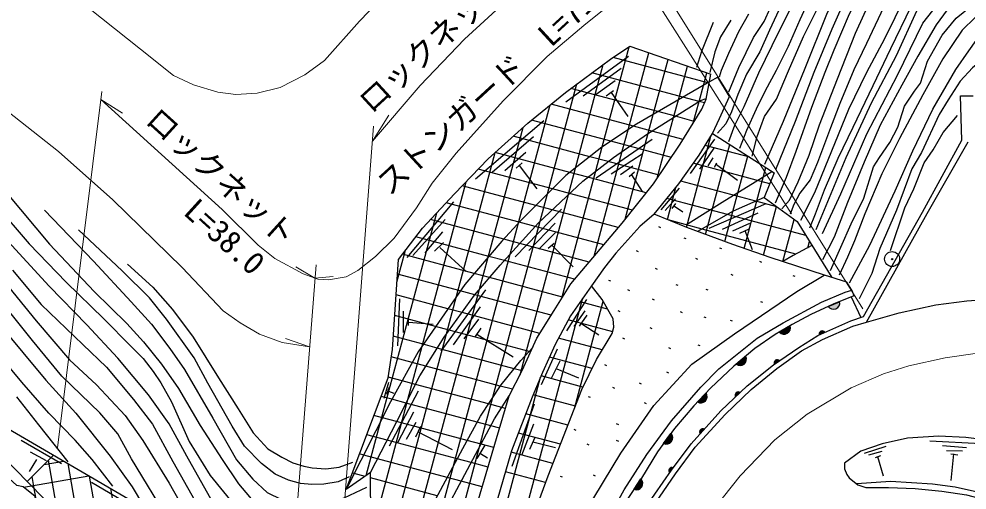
# Model space of a CAD drawing. Units: millimetres at full size, sheet at 1:1000; details may follow other scales. Extents: x 40000 to 680000, y 20000 to 380000.
# Drawn here: x 416645 to 492124, y 281970 to 319524 of the extents above; entities that cross this region are included whole.
import ezdxf
from ezdxf.enums import TextEntityAlignment as Align

# ---------------------------------------------------------------- set-up
doc = ezdxf.new("R2010")
doc.units = ezdxf.units.MM
doc.header["$LTSCALE"] = 1000
doc.linetypes.add('CHAIN', pattern=[18.5, 12, -1.5, 3.5, -1.5])
for name, color, linetype, lineweight in [('M-BGD', 7, 'Continuous', 25), ('M-BMK', 2, 'CHAIN', 13), ('M-STR-HTXT', 7, 'Continuous', 13)]:
    doc.layers.add(name, color=color, linetype=linetype, lineweight=lineweight)
doc.styles.add('ＭＳ ゴシック', font='')
doc.styles.get('ＭＳ ゴシック').set_extended_font_data('MS Gothic')

msp = doc.modelspace()

# ---------------------------------------------------------------- hatches: boundary and pattern name
at = {"layer": 'M-BGD'}
for points in [[(481064, 296610, 0.82434), (481981, 296987)], [(477177, 294571, 0.82357), (478035, 295067)], [(480352, 294349), (480805, 294550, 0.82434)], [(473738, 292004, 0.82357), (474497, 292642)], [(476782, 292004), (477192, 292283, 0.82434)], [(470652, 288998, 0.82357), (471343, 289708)], [(473698, 289401), (474058, 289741, 0.82434)], [(470881, 286459), (471211, 286828, 0.82434)], [(467969, 285685, 0.82357), (468555, 286484)], [(468445, 283344), (468740, 283743, 0.82434)], [(465615, 282031, 0.82357), (466159, 282860)]]:
    msp.add_hatch(color=256, dxfattribs=at).paths.add_polyline_path(points)

# ---------------------------------------------------------------- linework, layer by layer
for p, q in [((463087, 309320), (465228, 317311)), ((460176, 312906), (465173, 316552)), ((471485, 314435), (463944, 316455)), ((465137, 310690), (466782, 316831)), ((467148, 311916), (468322, 316300)), ((460955, 307640), (463167, 315896)), ((461558, 313388), (464578, 315588)), ((469140, 313073), (469862, 315770)), ((469502, 313284), (462258, 315225)), ((471132, 314230), (471403, 315239)), ((458718, 305572), (461069, 314347)), ((462586, 313533), (464112, 314609)), ((470786, 312938), (471132, 314230)), ((471592, 314406), (471485, 314435)), ((467520, 312133), (460587, 313990)), ((463389, 313404), (463984, 313822)), ((465141, 311750), (463823, 313661)), ((470788, 312939), (469502, 313284)), ((456417, 303263), (458940, 312676)), ((465563, 310975), (459007, 312731)), ((468765, 311674), (469140, 313073)), ((470331, 311239), (470786, 312938)), ((471217, 312824), (470788, 312939)), ((466744, 310411), (467148, 311916)), ((468905, 311762), (467520, 312133)), ((470404, 311360), (468905, 311762)), ((452989, 306771), (458443, 311427)), ((463766, 309774), (457458, 311464)), ((467021, 310584), (465563, 310975)), ((467465, 306822), (468765, 311674)), ((454006, 300541), (456774, 310871)), ((464677, 308975), (465137, 310690)), ((464908, 303558), (466744, 310411)), ((469520, 309914), (467021, 310584)), ((454325, 307311), (457600, 310140)), ((462093, 308540), (455998, 310173)), ((462607, 306848), (467063, 309939)), ((465252, 309376), (463766, 309774)), ((469778, 302899), (471730, 310184)), ((470113, 307209), (472035, 309933)), ((471498, 303038), (473233, 309513)), ((451489, 297429), (454556, 308875)), ((460503, 307283), (454558, 308876)), ((455327, 307454), (456996, 308900)), ((462439, 300621), (464677, 308975)), ((462575, 307407), (463087, 309320)), ((463779, 307175), (466256, 308768)), ((468582, 308483), (465252, 309376)), ((470846, 307558), (471982, 309217)), ((474823, 308493), (471271, 309445)), ((456217, 307629), (456710, 308058)), ((463541, 308152), (462093, 308540)), ((467624, 307058), (463541, 308152)), ((476412, 306385), (470331, 308015)), ((471510, 307802), (471912, 308449)), ((472017, 307715), (472209, 308064)), ((473486, 304178), (474669, 308593)), ((459120, 305972), (453216, 307554)), ((457902, 305976), (456503, 307836)), ((459856, 297261), (462575, 307407)), ((460389, 305527), (460955, 307640)), ((461921, 306903), (460503, 307283)), ((464547, 307136), (465507, 307808)), ((465238, 306964), (465642, 307328)), ((473852, 306650), (472174, 307907)), ((475398, 305036), (476104, 307672)), ((448742, 293453), (452250, 306544)), ((466586, 305654), (461921, 306903)), ((466276, 305773), (465430, 307098)), ((475312, 304998), (469343, 306597)), ((457788, 304646), (451934, 306215)), ((460475, 305609), (459120, 305972)), ((467769, 304299), (469225, 306045)), ((468265, 303529), (468949, 306083)), ((447551, 300504), (451279, 304935)), ((456943, 292666), (460389, 305527)), ((458138, 303406), (458718, 305572)), ((465477, 304268), (460475, 305609)), ((468099, 304241), (468915, 305191)), ((473042, 303924), (468235, 305212)), ((474377, 301224), (475398, 305036)), ((476990, 304548), (475312, 304998)), ((456467, 303318), (450663, 304873)), ((456140, 300563), (459831, 304358)), ((459085, 304299), (457788, 304646)), ((464354, 302887), (459085, 304299)), ((468647, 304413), (468934, 304803)), ((469509, 304114), (468835, 304575)), ((471598, 302843), (476123, 304816)), ((475915, 300689), (476956, 304573)), ((445462, 287491), (449902, 304061)), ((448006, 300655), (450568, 303543)), ((455238, 301965), (449402, 303529)), ((471043, 302777), (468318, 303507)), ((472646, 302756), (475494, 304065)), ((472841, 301771), (473486, 304178)), ((479283, 302251), (473042, 303924)), ((477462, 300183), (478362, 303540)), ((454376, 289365), (458138, 303406)), ((455752, 300779), (456417, 303263)), ((457732, 302979), (456467, 303318)), ((457250, 301053), (459341, 303250)), ((463195, 301515), (457732, 302979)), ((467563, 302978), (467724, 302906)), ((478483, 300783), (471043, 302777)), ((471309, 302335), (471498, 303038)), ((473467, 302633), (474830, 303245)), ((474044, 302459), (474778, 302791)), ((454056, 300599), (448239, 302158)), ((448978, 300870), (450391, 302547)), ((456512, 301624), (455238, 301965)), ((458039, 301160), (459362, 302503)), ((469578, 302085), (469739, 302013)), ((475040, 301114), (474463, 302633)), ((449723, 301009), (450454, 301715)), ((450139, 301311), (452259, 299394)), ((462035, 300144), (456512, 301624)), ((458786, 301245), (459255, 301650)), ((460770, 299752), (459106, 301458)), ((472416, 301284), (472577, 301212)), ((479441, 301290), (479573, 301783)), ((446739, 298534), (447423, 301087)), ((452881, 299232), (447174, 300761)), ((451230, 283903), (455752, 300779)), ((453317, 297972), (454006, 300541)), ((455292, 300268), (454056, 300599)), ((465789, 301055), (465950, 300983)), ((470505, 300448), (470666, 300377)), ((460875, 298772), (455292, 300268)), ((467302, 299652), (467463, 299581)), ((475609, 300219), (475770, 300148)), ((451777, 297845), (446782, 299184)), ((454110, 298902), (452881, 299232)), ((459910, 297348), (454110, 298902)), ((473325, 299180), (473486, 299109)), ((478246, 299080), (478407, 299009)), ((463568, 298708), (463729, 298637)), ((468933, 298365), (469094, 298293)), ((450796, 296426), (446671, 297531)), ((447855, 277588), (453317, 297972)), ((450262, 293048), (453817, 297922)), ((450686, 294432), (451489, 297429)), ((452943, 297533), (451777, 297845)), ((459015, 295906), (452943, 297533)), ((465099, 297950), (465260, 297878)), ((471336, 297993), (471497, 297921)), ((446947, 297211), (446790, 293455)), ((455204, 273620), (461546, 297290)), ((460267, 294665), (461849, 297166)), ((460868, 288479), (463157, 297022)), ((463511, 296383), (461323, 296970)), ((467059, 297206), (467220, 297134)), ((475671, 297006), (475832, 296934)), ((481064, 296610), (481981, 296987)), ((482897, 297365), (483666, 295737)), ((449815, 295006), (446559, 295879)), ((447244, 296233), (447244, 294521)), ((451917, 296125), (450796, 296426)), ((451227, 293539), (453394, 296585)), ((458125, 294462), (451917, 296125)), ((460848, 295005), (461709, 296266)), ((461268, 295045), (461869, 295905)), ((464326, 296276), (464487, 296204)), ((469290, 296190), (469451, 296119)), ((447629, 295674), (447629, 295080)), ((447681, 295342), (449621, 295185)), ((452090, 294013), (453259, 295586)), ((463914, 294593), (460381, 295540)), ((462810, 294324), (461468, 295185)), ((471179, 295790), (471340, 295718)), ((473253, 295518), (473414, 295446)), ((444481, 271273), (450686, 294432)), ((450894, 294717), (449815, 295006)), ((457256, 293013), (450894, 294717)), ((452988, 294199), (453445, 294876)), ((455985, 292557), (453106, 294368)), ((466860, 294928), (467021, 294856)), ((477177, 294571), (478035, 295067)), ((448834, 293587), (446448, 294226)), ((463072, 293136), (459603, 294066)), ((464700, 294098), (464861, 294026)), ((447596, 289177), (448742, 293453)), ((449944, 293289), (448834, 293587)), ((456077, 291646), (449944, 293289)), ((457386, 292978), (457256, 293013)), ((458243, 290378), (459524, 293240)), ((468362, 293325), (468523, 293254)), ((470694, 293554), (470855, 293483)), ((447954, 292141), (446287, 292587)), ((449042, 291849), (447954, 292141)), ((456539, 291160), (456943, 292666)), ((462268, 291670), (458888, 292575)), ((459044, 290879), (459725, 292260)), ((473738, 292004), (474497, 292642)), ((454962, 290263), (449042, 291849)), ((456703, 291479), (456077, 291646)), ((461206, 290879), (459484, 291619)), ((463269, 291980), (463430, 291909)), ((468191, 291394), (468352, 291322)), ((447145, 290675), (446042, 290971)), ((448210, 290390), (447145, 290675)), ((450841, 263618), (458172, 290975)), ((461548, 290180), (458213, 291074)), ((445708, 289304), (446096, 290566)), ((445930, 289623), (446138, 290205)), ((446145, 285490), (448459, 289889)), ((454027, 288831), (448210, 290390)), ((455944, 290000), (454962, 290263)), ((463889, 290172), (464050, 290100)), ((466016, 290507), (466177, 290435)), ((444194, 276482), (447596, 289177)), ((446337, 289209), (445479, 289439)), ((446526, 289679), (446096, 289817)), ((447460, 288908), (446337, 289209)), ((453318, 285416), (454376, 289365)), ((460939, 288661), (457585, 289560)), ((461966, 289434), (462127, 289362)), ((470652, 288998), (471343, 289708)), ((453131, 287389), (447460, 288908)), ((455082, 288548), (454027, 288831)), ((455381, 288468), (455082, 288548)), ((455902, 283885), (457700, 288851)), ((466415, 288942), (466576, 288870)), ((445582, 287729), (444908, 287910)), ((446711, 287427), (445582, 287729)), ((446804, 285772), (448083, 288216)), ((460345, 287138), (456992, 288036)), ((444290, 283118), (445462, 287491)), ((452321, 285923), (446711, 287427)), ((447499, 286035), (448271, 287389)), ((448229, 286224), (448628, 287058)), ((454215, 287098), (453131, 287389)), ((454921, 286909), (454215, 287098)), ((456681, 284762), (457629, 287253)), ((464202, 287265), (464363, 287194)), ((444836, 286247), (444336, 286381)), ((445956, 285947), (444836, 286247)), ((451167, 285170), (448398, 286611)), ((459751, 285615), (456404, 286511)), ((457318, 285229), (457728, 286177)), ((460826, 286818), (460987, 286747)), ((467969, 285685), (468555, 286484)), ((416808, 285945), (420038, 284075)), ((451525, 284454), (445956, 285947)), ((447899, 265193), (453318, 285416)), ((453430, 285626), (452321, 285923)), ((453127, 284480), (453764, 285555)), ((454459, 285350), (453430, 285626)), ((459356, 285343), (457558, 285781)), ((461855, 285656), (462016, 285584)), ((464202, 285947), (464363, 285875)), ((483949, 284918), (485682, 285480)), ((489165, 285897), (493210, 285688)), ((490160, 285528), (492086, 285352)), ((417304, 282659), (419387, 284760)), ((417533, 285025), (418816, 284331)), ((444089, 284764), (443765, 284851)), ((445201, 284466), (444089, 284764)), ((453934, 284508), (453382, 284847)), ((459157, 284092), (455826, 284984)), ((484318, 284774), (485361, 285063)), ((484832, 284566), (485249, 284726)), ((485474, 283090), (485024, 284614)), ((490481, 285127), (491749, 285095)), ((490834, 284854), (491380, 284790)), ((490866, 282721), (491059, 284854)), ((417472, 283456), (418076, 284407)), ((418645, 284012), (420199, 284286)), ((419727, 280164), (418987, 284357)), ((421588, 278243), (420560, 284075)), ((450738, 282983), (445201, 284466)), ((449950, 279125), (451230, 283903)), ((452644, 284154), (451525, 284454)), ((453995, 283792), (452644, 284154)), ((417644, 282312), (422202, 283116)), ((417865, 282084), (417694, 283052)), ((423450, 276323), (422258, 283083)), ((443343, 283282), (443193, 283322)), ((444197, 283053), (443343, 283282)), ((458574, 282565), (455373, 283423)), ((459731, 283085), (459892, 283014)), ((462346, 283175), (462507, 283103)), ((417015, 282201), (417644, 282312)), ((422414, 282598), (425388, 280845)), ((449952, 281511), (444639, 282935)), ((451859, 282682), (450738, 282983)), ((453532, 282234), (451859, 282682)), ((465615, 282031), (466159, 282860)), ((418116, 280657), (417865, 282084)), ((425312, 274403), (423956, 282091))]:
    msp.add_line(p, q, dxfattribs=at)
for points in [[(376189, 328749), (377335, 327151), (378879, 324753), (380919, 322279), (382524, 320518), (385831, 318043), (389871, 315945), (391502, 315245), (394730, 313959), (396394, 313167), (398929, 311781), (400910, 310712), (402599, 309558), (404777, 307796), (406441, 306133), (407887, 304589), (411027, 300268), (415087, 295144), (418783, 290722), (421183, 288098), (423896, 284677), (425649, 282216), (426547, 280714)], [(428613, 279525), (425607, 284468), (424522, 286450), (423082, 288119), (420056, 291060), (417715, 293884), (413415, 299245), (410657, 303196), (407840, 306825), (405206, 309337), (401533, 312049), (399216, 313384), (395952, 314977), (393239, 316124), (389628, 317522), (387954, 318383), (385387, 320051), (381964, 323368), (380103, 325605), (378454, 328066)], [(380604, 327232), (382316, 324833), (384904, 321996), (387763, 319639), (389836, 318483), (392988, 316898), (396369, 315626), (399750, 314186), (402943, 312559), (404884, 311349), (405914, 310612), (408189, 308359), (410276, 305522), (414852, 299316), (418008, 295450), (420680, 292363), (422830, 290361), (425105, 287920), (426507, 285927), (428615, 282527), (430201, 279690), (430911, 278126)], [(490250, 324685), (489081, 323150), (487650, 320482), (486028, 317134), (484612, 314194), (483024, 310863), (481837, 308405), (480737, 305887), (480039, 303969), (479585, 302836)], [(487455, 324073), (485501, 320498), (484123, 317569), (483110, 315471), (481993, 312786), (481242, 310850), (480229, 308072), (479636, 306711), (478799, 305647), (478327, 304723), (478048, 303956)], [(478886, 303485), (480003, 305700), (481364, 309013), (482725, 312327), (484138, 315274), (485571, 317962), (487231, 321350), (488558, 324371)], [(480109, 302731), (482499, 308486), (484523, 312846), (486499, 316622), (488121, 320180), (489379, 322383), (490513, 323674), (491281, 324459)], [(484383, 323062), (482743, 319905), (481522, 317045), (480805, 315262), (479741, 312472), (478502, 308949), (477715, 306886), (476843, 304829)], [(477384, 304375), (477977, 305073), (478675, 306538), (479548, 308665), (480385, 311089), (481799, 314751), (483249, 318400), (484629, 321440), (485867, 323568)], [(480622, 302418), (482083, 305570), (484150, 310360), (486577, 315052), (488611, 319174), (490696, 321880), (491890, 323038), (492852, 323519), (493618, 323679), (494366, 323661), (495115, 323430), (496523, 322646), (497984, 321524), (499160, 320402), (500746, 318604), (502225, 316716), (503849, 314306), (506041, 310549), (508628, 306035), (510875, 301967), (512461, 299349), (514154, 296714)], [(513067, 296571), (511213, 299705), (507507, 305564), (504617, 310688), (501712, 315888), (500355, 318014), (499089, 319546), (497842, 320793), (496773, 321594), (495829, 322093), (494670, 322377), (493494, 322395), (492888, 322271), (491819, 321683), (490821, 320650), (489663, 319065), (488202, 316554), (486934, 314233), (485205, 311063), (483938, 308102), (482620, 304897), (481533, 302119), (480605, 300315)], [(475027, 308584), (475411, 310153), (475987, 311758), (476964, 313135), (477907, 315385), (479111, 318123), (480297, 320512), (481066, 322049)], [(481990, 322049), (480943, 319887), (479198, 315562), (477488, 311337), (475987, 307919)], [(476912, 307513), (478465, 311385), (479965, 315274), (481398, 318733), (482900, 322173)], [(477522, 321036), (476406, 318630), (475620, 316903), (474573, 315124), (473875, 313502), (473369, 312125), (472932, 311162), (472252, 310412)], [(478570, 321384), (477104, 318472), (475533, 315193), (474347, 312525), (473614, 311025), (473143, 309717)], [(479704, 321454), (478814, 319448), (477872, 317338), (476929, 315420), (476022, 313746), (475341, 312333), (474574, 310641), (474015, 309194)], [(424111, 282287), (422484, 284394), (421112, 285935), (419018, 288099), (416867, 290559), (415009, 292775), (413043, 295518), (411118, 298304), (409148, 301324), (408158, 302766), (406417, 304831), (404447, 306777), (402198, 308517), (400047, 309945), (396774, 311661), (392657, 313555), (388860, 315228), (386469, 316402), (384913, 317335), (383130, 318764), (381145, 320636)], [(473169, 313714), (473945, 315646), (475132, 318050), (475969, 319328), (476487, 320438)], [(481264, 299478), (482886, 303200), (483902, 305248), (484668, 307723), (485167, 308471), (485986, 309682), (486612, 310902), (487147, 312576), (487931, 313769), (488412, 314410), (488982, 316156), (490142, 318227), (491247, 319581), (492494, 320596)], [(510819, 296894), (509144, 299458), (506115, 304462), (503870, 308077), (501032, 312486), (498502, 316315), (497092, 318459), (495880, 319937), (495363, 320294), (494686, 320347), (493973, 320222), (493332, 319955), (492762, 319635), (491728, 318637), (490196, 316340), (488592, 313473), (486735, 309990), (485345, 307176), (483990, 303999), (483170, 301845), (482600, 300545), (481940, 299102)], [(473306, 319434), (472499, 318096), (472057, 316909), (471646, 315266)], [(474721, 319891), (473930, 318491), (473138, 316772), (472544, 315418), (472392, 314870)], [(470611, 315677), (471007, 316955), (471936, 319267)], [(482760, 298497), (484382, 301488), (486395, 305834), (487821, 309004), (489410, 312323), (491229, 315498), (492263, 316994), (493296, 318454), (494332, 319116), (495134, 318992), (495615, 318636), (495953, 318244), (497415, 315822), (499268, 312581), (501192, 309518), (503280, 306391), (505668, 303025), (507845, 299810), (510429, 295981)], [(448746, 264734), (442865, 267919), (444315, 277259), (444657, 279514), (444637, 283360), (442703, 282011), (446035, 290925), (446377, 293182), (446861, 300350), (448768, 302853), (451330, 305584), (454009, 308382), (457168, 311226), (460157, 313673), (463746, 316323), (465283, 317348), (471729, 315127)], [(508504, 296996), (505404, 301627), (502749, 305260), (501267, 307367), (499931, 309486), (497594, 313820), (496846, 315031), (495649, 316086), (494776, 316495), (493796, 316424), (493369, 316299), (492567, 315623), (491569, 314572), (490624, 313076), (489894, 311919), (488486, 308873), (487735, 307566), (486505, 304289), (485187, 301226), (484543, 299241), (483528, 297211)], [(430591, 252608), (436775, 251297), (439118, 251733), (441024, 252379), (442656, 253138), (444418, 254252), (445355, 255140), (446017, 255915), (446405, 256690), (447556, 260106), (448746, 264734), (452398, 278422), (454673, 286071), (455684, 289494), (456719, 291510), (457882, 294068), (459253, 296291), (460575, 298417), (464660, 303249), (467171, 306384), (469293, 309542), (470999, 312333), (471346, 313116), (471729, 315127)], [(473214, 313349), (472285, 314889), (471611, 314508)], [(471611, 314508), (465804, 311136), (463042, 309290), (460187, 307033), (456601, 303465), (455087, 301799), (452138, 298368), (448423, 292992), (446219, 288995), (442703, 282011)], [(466600, 280678), (468597, 283564), (470171, 285666), (472514, 288282), (474631, 290283), (476720, 291962), (478745, 293339), (480236, 294297), (482878, 295471), (483869, 295806), (488577, 304134), (491718, 309857), (491606, 313395), (492623, 313407)], [(471861, 310394), (472407, 311587), (473214, 313349)], [(444637, 283360), (446718, 287442), (448551, 291065), (450494, 294168), (452920, 297506), (454954, 299893), (457997, 303273), (461527, 306600), (463971, 308483), (466681, 310371), (470917, 313019), (471358, 313175)], [(486040, 301058), (487163, 304459), (487893, 305991), (488717, 308048), (489430, 309099), (490214, 310470), (491372, 311823)], [(444376, 278413), (441648, 277380), (439537, 276786), (438107, 276764), (436788, 276786), (435358, 277204), (434038, 278149), (432521, 280193), (430013, 284678), (428600, 287238), (426951, 289568), (424509, 292492), (422042, 295138), (419051, 298215), (415484, 302092), (412336, 306033), (411104, 307703), (409256, 310781)], [(467216, 303966), (469185, 306371), (470790, 308673), (471861, 310394), (476759, 307252), (475975, 305294), (478587, 303374), (481351, 298915)], [(411104, 309880), (412709, 307374), (414689, 304780), (417460, 301593), (420413, 298547), (423405, 295624), (425560, 293447), (426528, 292458), (427342, 291425), (427936, 290524), (428793, 289007), (430204, 285850), (431876, 283124), (433745, 280816), (435307, 279454), (436473, 278640), (437964, 278025), (438846, 277972), (440028, 277972), (441439, 278324), (442991, 278818), (444508, 279488)], [(467000, 280479), (468903, 283253), (470485, 285396), (472864, 287997), (474943, 289985), (476989, 291664), (478940, 293068), (480622, 293968), (483021, 295031), (484131, 295362), (488947, 304017), (492222, 309736)], [(414418, 307389), (415681, 305625), (419082, 301560), (422638, 297806), (425239, 295251), (426554, 293796), (427998, 292014), (429335, 290055), (431066, 287128), (432815, 284398), (434116, 282456), (435703, 280586), (436736, 279838), (437948, 279357), (438733, 279232), (439998, 279303), (441442, 279624), (443064, 280105), (444597, 280746)], [(469920, 303208), (472854, 305064), (475050, 306400), (476593, 307358)], [(475975, 305294), (473502, 304188), (470677, 302567)], [(418669, 304278), (422581, 300215), (425582, 296976), (427203, 295196), (428664, 293256), (429826, 291590), (432067, 287710), (433972, 284385), (435272, 282825), (436413, 281785), (437533, 281205), (438594, 280805), (439834, 280725), (441015, 280885), (442535, 281345), (444336, 282205)], [(482964, 297912), (482558, 298530), (480771, 299099), (476460, 300500), (473483, 301535), (469803, 302889), (467216, 303966), (466061, 302966), (464151, 300842), (463251, 299710), (462222, 298262), (460543, 295847), (459345, 293577), (458322, 291337), (457511, 289383), (455856, 285088), (453631, 277415)], [(442935, 283025), (442055, 282625), (440915, 282445), (439974, 282405), (439054, 282505), (438093, 282765), (437033, 283225), (435952, 284085), (434592, 285465), (433611, 287064), (431688, 290489), (430588, 292509), (428387, 295588), (427036, 297282), (424853, 299447), (421387, 302718)], [(479771, 301465), (478276, 300674), (477453, 300177)], [(425287, 299976), (427292, 298132), (428881, 296352), (430518, 294163), (432518, 290922), (434103, 288438), (435296, 286543), (436467, 285246), (437583, 284580), (438448, 284130), (439313, 283878), (439997, 283734), (441078, 283662), (442141, 283788), (443221, 284184)], [(416121, 299501), (418424, 296759), (421724, 293576), (423626, 291764), (425775, 289176), (427272, 287220), (428906, 284256), (430652, 281150), (432264, 278695), (433933, 276663), (435224, 275656), (436395, 275330), (437757, 275349), (438966, 275579), (441364, 276384), (442957, 276825), (444223, 277094)], [(461719, 280196), (464563, 284922), (467176, 288699), (470226, 291996), (473623, 294435), (478583, 297787), (480747, 299107)], [(436775, 251297), (437199, 253657), (434508, 254807), (432208, 256162), (426845, 260923), (422417, 264868), (417692, 268415), (417909, 272924), (418353, 275977), (418405, 278351), (417935, 281456), (416993, 282219), (416464, 282329), (409904, 288321), (402758, 291146), (393203, 294946), (384791, 298319)], [(448647, 257949), (452038, 262580), (454695, 272330), (456445, 276766), (458772, 283105), (461460, 289998), (462615, 292388), (463878, 294455), (464005, 294944), (463940, 295612), (463078, 297162), (462222, 298262)], [(461443, 275826), (464830, 282000), (466640, 284799), (468602, 287478), (470929, 290169), (472373, 291633), (475411, 294073), (477477, 295308), (480525, 296942), (482410, 297732), (482964, 297912), (483116, 297455), (481467, 296776), (479680, 295973), (478211, 295170), (476853, 294381), (475218, 293245), (473560, 291854), (471711, 290094), (470361, 288697), (468838, 286871), (467489, 285023), (466204, 282928), (464355, 280146)], [(484131, 295362), (486728, 296087), (489645, 296744), (492116, 297064), (494285, 297206), (496384, 297224), (498642, 297118), (503336, 296478), (507195, 295625), (509822, 294802), (513266, 293284)], [(442938, 268385), (451972, 285292), (453385, 287848), (455024, 290357), (456601, 292289), (457551, 293339)], [(407424, 291748), (431953, 277420), (434586, 268061), (437434, 261898), (436513, 260853), (436965, 254550), (439352, 256257), (441212, 256308), (442569, 256710), (443801, 257312), (444605, 257890), (445660, 259020), (445937, 259472), (444354, 269172), (450198, 279566), (454502, 287637), (455684, 289494)], [(407424, 291748), (410522, 289143), (413580, 286429), (417535, 282424), (425051, 274672), (432595, 266891), (435868, 263458), (437434, 261898)], [(416455, 289404), (418209, 287170), (420530, 284214)], [(494974, 285790), (492030, 286153), (489873, 286254), (487393, 286113), (485356, 285649), (483662, 285065), (482372, 284118), (482372, 283654), (482553, 283211), (482735, 282949), (483441, 282385), (484066, 282163), (485860, 282183), (487998, 282103), (490115, 281881), (492070, 281599), (493704, 281176)], [(513006, 269397), (512116, 271355), (511531, 272140), (510947, 272765), (510140, 273450), (507902, 275002), (504716, 277017), (502333, 278250), (499813, 279540), (497736, 280366), (495017, 281288), (493206, 281757), (491184, 282193), (489373, 282435), (486032, 282649), (483337, 282468)]]:
    msp.add_lwpolyline(points, dxfattribs=at)
for radius in [600, 50]:
    msp.add_circle((486159, 300384), radius, dxfattribs=at)
for centre, radius, start, end in [((481486, 296888), 505, 213.36611, 11.36667), ((477557, 294903), 505, 221.10337, 18.99811), ((480598, 294406), 252, 34.94777, 192.94833), ((474055, 292397), 505, 231.14183, 29.03657), ((477015, 292103), 252, 45.23065, 203.23121), ((470928, 289421), 505, 236.86246, 34.7572), ((473911, 289536), 252, 54.38213, 212.38269), ((471082, 286611), 252, 59.1383, 217.13886), ((468184, 286141), 505, 244.7634, 42.65814), ((468631, 283515), 252, 64.54638, 222.54694), ((465806, 282499), 505, 247.78213, 45.67686)]:
    msp.add_arc(centre, radius, start, end, dxfattribs=at)
at = {"layer": 'M-BMK'}
msp.add_lwpolyline([(472015, 280530), (474055, 283104), (476812, 285972), (479400, 288024), (482890, 290115), (485478, 291236), (487497, 291874), (490379, 292512), (493140, 292909)], dxfattribs=at)
at = {"layer": 'M-STR-HTXT'}
for p, q in [((483839, 296424), (460214, 334266)), ((466042, 323096), (478140, 303988)), ((419721, 285332), (423252, 313750)), ((423170, 313092), (424892, 312017)), ((444780, 309783), (446083, 311856)), ((436950, 256783), (440294, 299913)), ((440212, 298860), (438699, 299765)), ((440212, 298860), (441658, 299000)), ((439787, 293378), (437865, 294059))]:
    msp.add_line(p, q, dxfattribs=at)
for points in [[(387168, 338187), (393502, 336132), (400736, 333144), (406655, 330336), (412215, 327199), (417283, 323978), (422181, 320401), (426325, 317120), (428938, 315009), (430530, 314265), (432486, 313677), (433905, 313504), (435601, 313608), (437427, 314055), (439412, 315061), (440963, 316202), (443764, 319355), (446768, 322491), (449787, 325376), (453049, 328240), (456910, 331243), (460495, 333816)], [(383956, 328837), (390833, 326229), (396765, 323658), (402554, 320730), (408456, 317255), (415245, 312541), (419783, 308970), (424126, 305112), (429628, 299699), (432901, 296255), (434268, 295288), (435784, 294393), (437600, 293727), (439787, 293378)], [(444780, 309783), (448573, 314228), (452121, 317923), (456207, 321684), (459786, 324433), (464331, 327672)], [(423170, 313092), (432816, 304341), (435685, 301503), (437014, 300417), (439279, 299210), (440440, 298775), (441296, 298728), (442698, 298962), (443633, 299460), (445035, 300580), (446505, 302054), (448305, 304463), (449536, 306420), (451459, 308813), (455199, 312996), (458686, 316530), (461605, 319002), (464721, 321523), (466332, 322638)], [(442606, 268078), (441609, 268521), (444871, 310965)]]:
    msp.add_lwpolyline(points, dxfattribs=at)

# ---------------------------------------------------------------- texts
at = {"layer": 'M-STR-HTXT', "style": 'ＭＳ ゴシック'}
for s, rotation, p in [('ロックネット\u3000L=45.0', 42.634, (445070, 311470)), ('ストンガード\u3000L=71.0', 42.634, (446501, 304943)), ('ロックネット', 317.783, (426209, 310900)), ('L=38.0', 317.783, (429272, 303600))]:
    msp.add_text(s, height=1833, rotation=rotation, dxfattribs=at).set_placement(p, align=Align.BOTTOM_LEFT)

doc.saveas('drawing.dxf')
